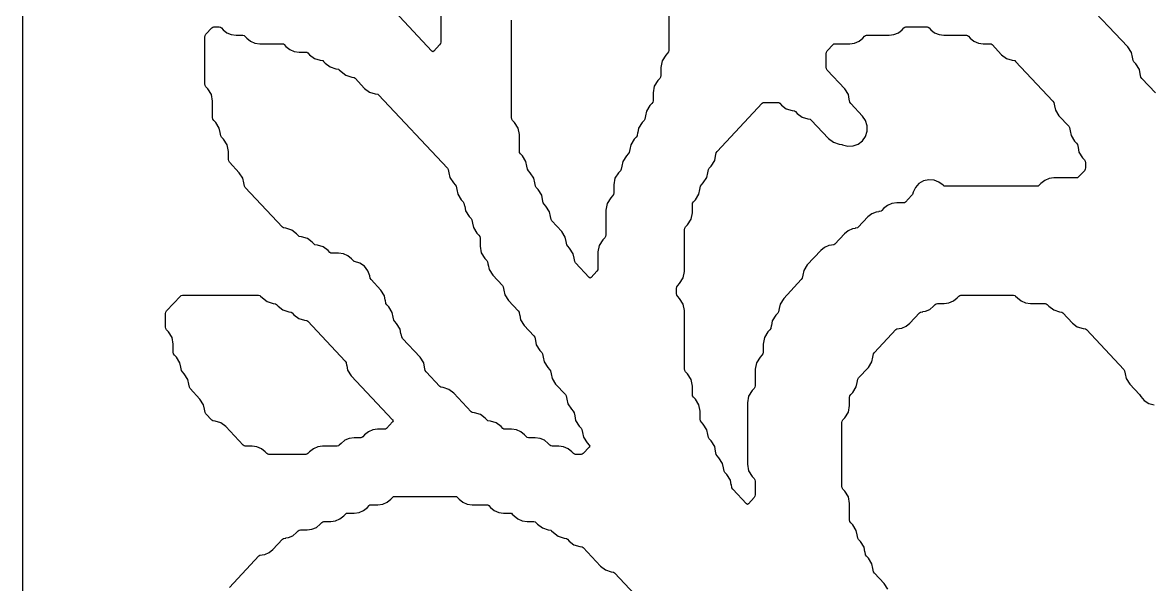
# Model space of a CAD drawing. Header units: millimetres. Extents: x 0 to 63, y 0 to 126.
# Drawn here: x 0 to 31.63, y 63 to 78.74 of the extents above; entities that cross this region are included whole.
import ezdxf

# ---------------------------------------------------------------- set-up
doc = ezdxf.new("R2010")
doc.units = ezdxf.units.MM
doc.layers.add('CUT', color=1, linetype='Continuous')

msp = doc.modelspace()

# ---------------------------------------------------------------- linework, layer by layer
at = {"layer": 'CUT'}
for points in [[(50.134, 3), (63.2679, 3), (63.2679, 123), (50.134, 123), (50.134, 126), (42.134, 126), (42.134, 123), (21.134, 123), (21.134, 126), (13.134, 126), (13.134, 123), (0, 123), (0, 3), (13.134, 3), (13.134, 0), (21.134, 0), (21.134, 3), (42.134, 3), (42.134, 0), (50.134, 0)], [(5.9781, 78.3795), (6.1678, 78.3795), (6.2, 78.375), (6.2252, 78.3546), (6.274, 78.3026), (6.3795, 78.2171), (6.5041, 78.1631), (6.6387, 78.1447), (7.2688, 78.1447), (7.301, 78.1402), (7.3262, 78.1198), (7.3749, 78.0678), (7.4804, 77.9823), (7.6051, 77.9283), (7.7396, 77.9099), (7.9293, 77.9099), (7.9615, 77.9054), (7.9868, 77.885), (8.0355, 77.833), (8.1715, 77.7304), (8.334, 77.6794), (8.4023, 77.6703), (8.4272, 77.6502), (8.4759, 77.5982), (8.6119, 77.4956), (8.7744, 77.4446), (8.8427, 77.4355), (8.8675, 77.4154), (8.9162, 77.3634), (9.0522, 77.2608), (9.2148, 77.2098), (9.283, 77.2007), (9.3079, 77.1806), (9.5768, 76.8938), (9.7128, 76.7912), (9.8754, 76.7402), (9.9436, 76.7311), (9.9685, 76.711), (11.8946, 74.6571), (11.9185, 74.6193), (11.9357, 74.529), (11.9376, 74.5294), (11.9619, 74.4017), (12.0622, 74.2436), (12.1148, 74.1875), (12.1387, 74.1497), (12.1559, 74.0594), (12.1578, 74.0598), (12.1821, 73.9321), (12.2824, 73.774), (12.335, 73.7179), (12.3589, 73.6801), (12.3761, 73.5898), (12.378, 73.5902), (12.4023, 73.4625), (12.5025, 73.3044), (12.5551, 73.2483), (12.5791, 73.2105), (12.5963, 73.1202), (12.5982, 73.1206), (12.6225, 72.9929), (12.7227, 72.8348), (12.7753, 72.7787), (12.7993, 72.7409), (12.8076, 72.697), (12.8076, 72.4724), (12.8427, 72.2885), (12.9429, 72.1304), (12.9955, 72.0743), (13.0195, 72.0365), (13.0367, 71.9462), (13.0385, 71.9466), (13.0629, 71.8189), (13.1631, 71.6608), (13.4359, 71.3699), (13.4598, 71.3321), (13.4771, 71.2418), (13.4789, 71.2422), (13.5033, 71.1145), (13.6035, 70.9564), (13.8763, 70.6655), (13.9002, 70.6277), (13.9174, 70.5374), (13.9193, 70.5378), (13.9436, 70.4101), (14.0439, 70.252), (14.3167, 69.9611), (14.3406, 69.9233), (14.3578, 69.833), (14.3597, 69.8334), (14.384, 69.7057), (14.4843, 69.5476), (14.5369, 69.4915), (14.5608, 69.4537), (14.578, 69.3634), (14.5799, 69.3638), (14.6042, 69.2361), (14.7045, 69.078), (14.7571, 69.0219), (14.781, 68.9841), (14.7982, 68.8938), (14.8001, 68.8942), (14.8244, 68.7665), (14.9246, 68.6084), (15.1974, 68.3175), (15.2214, 68.2797), (15.2386, 68.1894), (15.2405, 68.1898), (15.2648, 68.0621), (15.365, 67.904), (15.4176, 67.8479), (15.4416, 67.8101), (15.4588, 67.7198), (15.4606, 67.7202), (15.485, 67.5925), (15.5852, 67.4344), (15.6378, 67.3783), (15.6618, 67.3405), (15.679, 67.2502), (15.6808, 67.2506), (15.7052, 67.1229), (15.8054, 66.9648), (15.8645, 66.9017), (15.8834, 66.8742), (15.8645, 66.8467), (15.6935, 66.6643), (15.6682, 66.6438), (15.636, 66.6394), (15.484, 66.6394), (15.4518, 66.6438), (15.4266, 66.6643), (15.3779, 66.7162), (15.2724, 66.8018), (15.1477, 66.8558), (15.0132, 66.8742), (14.8235, 66.8742), (14.7913, 66.8786), (14.766, 66.8991), (14.7173, 66.951), (14.6118, 67.0366), (14.4872, 67.0906), (14.3526, 67.109), (14.1629, 67.109), (14.1307, 67.1134), (14.1055, 67.1339), (14.0567, 67.1858), (13.9512, 67.2714), (13.8266, 67.3254), (13.692, 67.3438), (13.5023, 67.3438), (13.4701, 67.3482), (13.4449, 67.3687), (13.3962, 67.4206), (13.2602, 67.5232), (13.0976, 67.5742), (13.0294, 67.5833), (13.0045, 67.6035), (12.9558, 67.6554), (12.8198, 67.758), (12.6572, 67.809), (12.589, 67.8181), (12.5641, 67.8383), (12.075, 68.3598), (11.939, 68.4624), (11.7765, 68.5134), (11.7082, 68.5225), (11.6833, 68.5427), (11.2986, 68.953), (11.2747, 68.9907), (11.2575, 69.081), (11.2556, 69.0807), (11.2313, 69.2084), (11.131, 69.3665), (10.638, 69.8922), (10.6141, 69.9299), (10.5969, 70.0202), (10.595, 70.0199), (10.5707, 70.1476), (10.4704, 70.3057), (10.4178, 70.3618), (10.3939, 70.3995), (10.3767, 70.4898), (10.3748, 70.4895), (10.3505, 70.6172), (10.2503, 70.7753), (10.1977, 70.8314), (10.1737, 70.8691), (10.1565, 70.9594), (10.1546, 70.9591), (10.1303, 71.0868), (10.0301, 71.2449), (9.7573, 71.5358), (9.7333, 71.5735), (9.7205, 71.641), (9.6681, 71.7871), (9.5735, 71.91), (9.4458, 71.9981), (9.2972, 72.0428), (9.2865, 72.0442), (9.2612, 72.0647), (9.2125, 72.1167), (9.107, 72.2022), (8.9824, 72.2562), (8.8478, 72.2746), (8.6581, 72.2746), (8.6259, 72.279), (8.6007, 72.2995), (8.552, 72.3515), (8.416, 72.4541), (8.2534, 72.505), (8.1852, 72.5141), (8.1603, 72.5343), (8.1116, 72.5863), (7.9756, 72.6889), (7.813, 72.7398), (7.7448, 72.7489), (7.7199, 72.7691), (7.6712, 72.8211), (7.5352, 72.9237), (7.3727, 72.9746), (7.3044, 72.9837), (7.2795, 73.0039), (6.2342, 74.1186), (6.2103, 74.1563), (6.1931, 74.2466), (6.1912, 74.2463), (6.1669, 74.374), (6.0666, 74.5321), (5.7938, 74.823), (5.7699, 74.8608), (5.7615, 74.9047), (5.7615, 75.1293), (5.7265, 75.3132), (5.6262, 75.4713), (5.5736, 75.5274), (5.5497, 75.5652), (5.5325, 75.6555), (5.5306, 75.6551), (5.5063, 75.7828), (5.4061, 75.9409), (5.3534, 75.997), (5.3295, 76.0348), (5.3211, 76.0787), (5.3211, 76.5381), (5.2861, 76.722), (5.1859, 76.8801), (5.1333, 76.9362), (5.1093, 76.974), (5.101, 77.0179), (5.101, 78.3322), (5.1093, 78.3761), (5.1333, 78.4139), (5.2978, 78.5894), (5.3231, 78.6098), (5.3553, 78.6143), (5.5072, 78.6143), (5.5394, 78.6098), (5.5647, 78.5894), (5.6134, 78.5374), (5.7189, 78.4519), (5.8435, 78.3979)], [(19.2015, 74.6193), (19.2255, 74.6571), (19.2781, 74.7132), (19.3783, 74.8713), (19.4027, 74.999), (19.4045, 74.9986), (19.4217, 75.0889), (19.4457, 75.1267), (20.7112, 76.4762), (20.7364, 76.4966), (20.7686, 76.501), (21.1408, 76.501), (21.173, 76.4966), (21.1982, 76.4762), (21.2469, 76.4242), (21.3829, 76.3216), (21.5455, 76.2706), (21.6137, 76.2615), (21.6386, 76.2414), (21.6873, 76.1894), (21.8233, 76.0868), (21.9859, 76.0358), (22.0541, 76.0267), (22.079, 76.0066), (22.5681, 75.485), (22.7041, 75.3824), (22.8666, 75.3314), (22.936, 75.3222), (22.9557, 75.3137), (23.102, 75.2752), (23.253, 75.2823), (23.3951, 75.3342), (23.5151, 75.4262), (23.6021, 75.5499), (23.6482, 75.694), (23.6491, 75.8452), (23.6047, 75.9898), (23.5191, 76.1145), (23.1889, 76.4666), (23.165, 76.5044), (23.1478, 76.5947), (23.1459, 76.5943), (23.1216, 76.722), (23.0213, 76.8801), (22.5283, 77.4058), (22.5044, 77.4436), (22.496, 77.4875), (22.496, 77.8626), (22.5044, 77.9065), (22.5283, 77.9443), (22.6929, 78.1198), (22.7182, 78.1402), (22.7504, 78.1447), (23.1602, 78.1447), (23.2948, 78.1631), (23.4194, 78.2171), (23.525, 78.3026), (23.5737, 78.3546), (23.5989, 78.375), (23.6311, 78.3795), (24.2612, 78.3795), (24.3958, 78.3979), (24.5204, 78.4519), (24.6259, 78.5374), (24.6746, 78.5894), (24.6999, 78.6098), (24.7321, 78.6143), (25.3244, 78.6143), (25.3566, 78.6098), (25.3819, 78.5894), (25.4306, 78.5374), (25.5361, 78.4519), (25.6607, 78.3979), (25.7953, 78.3795), (26.4254, 78.3795), (26.4576, 78.375), (26.4828, 78.3546), (26.5315, 78.3026), (26.637, 78.2171), (26.7617, 78.1631), (26.8962, 78.1447), (27.0859, 78.1447), (27.1181, 78.1402), (27.1434, 78.1198), (27.4123, 77.833), (27.5483, 77.7304), (27.7108, 77.6794), (27.7791, 77.6703), (27.804, 77.6502), (28.8493, 76.5355), (28.8732, 76.4977), (28.8904, 76.4074), (28.8923, 76.4078), (28.9166, 76.2801), (29.0169, 76.122), (29.2897, 75.8311), (29.3136, 75.7933), (29.3308, 75.703), (29.3327, 75.7034), (29.357, 75.5757), (29.4573, 75.4176), (29.5099, 75.3615), (29.5338, 75.3237), (29.551, 75.2334), (29.5529, 75.2338), (29.5772, 75.1061), (29.6774, 74.948), (29.73, 74.8919), (29.754, 74.8541), (29.7624, 74.8102), (29.7624, 74.6699), (29.754, 74.626), (29.73, 74.5882), (29.5655, 74.4127), (29.5402, 74.3923), (29.508, 74.3878), (28.878, 74.3878), (28.7434, 74.3694), (28.6188, 74.3154), (28.5132, 74.2299), (28.4645, 74.1779), (28.4393, 74.1575), (28.4071, 74.153), (25.833, 74.153), (25.8008, 74.1575), (25.7756, 74.1779), (25.7751, 74.1784), (25.6585, 74.2705), (25.5201, 74.3242), (25.372, 74.3349), (25.2272, 74.3017), (25.0986, 74.2273), (24.9976, 74.1185), (24.9329, 73.9848), (24.913, 73.9207), (24.8923, 73.8907), (24.7213, 73.7083), (24.696, 73.6879), (24.6638, 73.6834), (24.4741, 73.6834), (24.3396, 73.665), (24.2149, 73.611), (24.1094, 73.5255), (24.0607, 73.4735), (24.0355, 73.4531), (23.9695, 73.444), (23.97, 73.4399), (23.8992, 73.4302), (23.7746, 73.3762), (23.669, 73.2907), (23.4001, 73.0039), (23.3749, 72.9835), (23.3089, 72.9744), (23.3095, 72.9703), (23.2386, 72.9606), (23.114, 72.9066), (23.0085, 72.8211), (22.7396, 72.5343), (22.7143, 72.5138), (22.6483, 72.5048), (22.6489, 72.5007), (22.578, 72.491), (22.4534, 72.437), (22.3479, 72.3515), (21.9708, 71.9493), (21.8705, 71.7912), (21.8462, 71.6635), (21.8443, 71.6638), (21.8271, 71.5735), (21.8032, 71.5358), (21.3102, 71.0101), (21.2099, 70.852), (21.1856, 70.7243), (21.1837, 70.7246), (21.1665, 70.6343), (21.1426, 70.5966), (21.09, 70.5405), (20.9898, 70.3824), (20.9654, 70.2547), (20.9635, 70.255), (20.9463, 70.1647), (20.9224, 70.127), (20.8698, 70.0709), (20.7696, 69.9128), (20.7345, 69.7289), (20.7345, 69.5042), (20.7261, 69.4603), (20.7022, 69.4226), (20.6496, 69.3665), (20.5494, 69.2084), (20.5143, 69.0245), (20.5143, 68.565), (20.506, 68.5211), (20.482, 68.4834), (20.4294, 68.4273), (20.3292, 68.2692), (20.2941, 68.0853), (20.2941, 66.3676), (20.3292, 66.1837), (20.4294, 66.0256), (20.482, 65.9695), (20.506, 65.9317), (20.5143, 65.8878), (20.5143, 65.5126), (20.506, 65.4687), (20.482, 65.431), (20.3222, 65.2605), (20.2941, 65.239), (20.2661, 65.2605), (19.8861, 65.6658), (19.8621, 65.7035), (19.8449, 65.7938), (19.843, 65.7935), (19.8187, 65.9211), (19.7185, 66.0793), (19.6659, 66.1354), (19.6419, 66.1731), (19.6247, 66.2634), (19.6228, 66.2631), (19.5985, 66.3907), (19.4983, 66.5489), (19.4457, 66.605), (19.4217, 66.6427), (19.4045, 66.733), (19.4027, 66.7327), (19.3783, 66.8604), (19.2781, 67.0185), (19.2255, 67.0746), (19.2015, 67.1123), (19.1843, 67.2026), (19.1825, 67.2023), (19.1581, 67.33), (19.0579, 67.4881), (19.0053, 67.5442), (18.9814, 67.5819), (18.973, 67.6258), (18.973, 67.8505), (18.9379, 68.0344), (18.8377, 68.1925), (18.7851, 68.2486), (18.7612, 68.2863), (18.7528, 68.3302), (18.7528, 68.5549), (18.7178, 68.7388), (18.6175, 68.8969), (18.5649, 68.953), (18.541, 68.9907), (18.5326, 69.0346), (18.5326, 70.6681), (18.4976, 70.852), (18.3973, 71.0101), (18.3447, 71.0662), (18.3208, 71.1039), (18.3124, 71.1478), (18.3124, 71.2882), (18.3208, 71.3321), (18.3447, 71.3699), (18.3973, 71.426), (18.4976, 71.5841), (18.5326, 71.768), (18.5326, 72.9318), (18.541, 72.9757), (18.5649, 73.0135), (18.6175, 73.0696), (18.7178, 73.2277), (18.7528, 73.4116), (18.7528, 73.6362), (18.7612, 73.6801), (18.7851, 73.7179), (18.8377, 73.774), (18.9379, 73.9321), (18.9623, 74.0598), (18.9641, 74.0594), (18.9814, 74.1497), (19.0053, 74.1875), (19.0579, 74.2436), (19.1581, 74.4017), (19.1825, 74.5294), (19.1843, 74.529)], [(4.0323, 70.6655), (4.417, 71.0757), (4.4423, 71.0962), (4.4745, 71.1006), (6.6082, 71.1006), (6.6404, 71.0962), (6.6656, 71.0757), (6.7143, 71.0238), (6.8503, 70.9212), (7.0129, 70.8702), (7.0811, 70.8611), (7.106, 70.8409), (7.1547, 70.789), (7.2907, 70.6864), (7.4533, 70.6354), (7.5215, 70.6263), (7.5464, 70.6061), (7.5951, 70.5542), (7.7311, 70.4516), (7.8937, 70.4006), (7.9619, 70.3915), (7.9868, 70.3713), (9.0321, 69.2567), (9.056, 69.2189), (9.0732, 69.1286), (9.0751, 69.129), (9.0994, 69.0013), (9.1997, 68.8432), (10.3597, 67.6061), (10.3787, 67.5786), (10.3597, 67.5511), (10.1887, 67.3687), (10.1634, 67.3482), (10.1312, 67.3438), (9.9415, 67.3438), (9.807, 67.3254), (9.6823, 67.2714), (9.5768, 67.1858), (9.5281, 67.1339), (9.5029, 67.1134), (9.4707, 67.109), (9.281, 67.109), (9.1464, 67.0906), (9.0218, 67.0366), (8.9162, 66.951), (8.8675, 66.8991), (8.8423, 66.8786), (8.8101, 66.8742), (8.4002, 66.8742), (8.2656, 66.8558), (8.141, 66.8018), (8.0355, 66.7162), (7.9868, 66.6643), (7.9615, 66.6438), (7.9293, 66.6394), (6.8966, 66.6394), (6.8644, 66.6438), (6.8391, 66.6643), (6.7904, 66.7162), (6.6849, 66.8018), (6.5603, 66.8558), (6.4257, 66.8742), (6.236, 66.8742), (6.2038, 66.8786), (6.1786, 66.8991), (5.6895, 67.4206), (5.5535, 67.5232), (5.3909, 67.5742), (5.3227, 67.5833), (5.2978, 67.6035), (5.1333, 67.779), (5.1093, 67.8167), (5.0921, 67.907), (5.0902, 67.9067), (5.0659, 68.0344), (4.9657, 68.1925), (4.6929, 68.4834), (4.6689, 68.5211), (4.6517, 68.6114), (4.6499, 68.6111), (4.6255, 68.7388), (4.5253, 68.8969), (4.4727, 68.953), (4.4488, 68.9907), (4.4315, 69.081), (4.4297, 69.0807), (4.4053, 69.2084), (4.3051, 69.3665), (4.2525, 69.4226), (4.2286, 69.4603), (4.2202, 69.5042), (4.2202, 69.7289), (4.1851, 69.9128), (4.0849, 70.0709), (4.0323, 70.127), (4.0084, 70.1647), (4, 70.2086), (4, 70.5838), (4.0084, 70.6277)]]:
    msp.add_lwpolyline(points, close=True, dxfattribs=at)
for points in [[(18.0922, 80.915), (18.0922, 77.9571), (18.0839, 77.9132), (18.0599, 77.8754), (18.0073, 77.8193), (17.9071, 77.6612), (17.872, 77.4773), (17.872, 77.2527), (17.8637, 77.2088), (17.8397, 77.171), (17.7871, 77.1149), (17.6869, 76.9568), (17.6518, 76.7729), (17.6518, 76.5483), (17.6435, 76.5044), (17.6195, 76.4666), (17.5669, 76.4105), (17.4667, 76.2524), (17.4424, 76.1247), (17.4405, 76.1251), (17.4233, 76.0348), (17.3994, 75.997), (17.3467, 75.9409), (17.2465, 75.7828), (17.2222, 75.6551), (17.2203, 75.6555), (17.2031, 75.5652), (17.1792, 75.5274), (17.1266, 75.4713), (17.0263, 75.3132), (17.002, 75.1855), (17.0001, 75.1858), (16.9829, 75.0956), (16.959, 75.0578), (16.9064, 75.0017), (16.8061, 74.8436), (16.7818, 74.7159), (16.7799, 74.7162), (16.7627, 74.626), (16.7388, 74.5882), (16.6862, 74.5321), (16.5859, 74.374), (16.5509, 74.1901), (16.5509, 73.9655), (16.5425, 73.9215), (16.5186, 73.8838), (16.466, 73.8277), (16.3657, 73.6696), (16.3307, 73.4857), (16.3307, 72.7915), (16.3223, 72.7475), (16.2984, 72.7098), (16.2458, 72.6537), (16.1456, 72.4956), (16.1105, 72.3117), (16.1105, 71.8523), (16.1021, 71.8083), (16.0782, 71.7706), (15.9183, 71.6001), (15.8903, 71.5786), (15.8623, 71.6001), (15.4822, 72.0054), (15.4583, 72.0431), (15.4411, 72.1334), (15.4392, 72.1331), (15.4149, 72.2608), (15.3147, 72.4189), (15.262, 72.475), (15.2381, 72.5127), (15.2209, 72.603), (15.219, 72.6027), (15.1947, 72.7304), (15.0945, 72.8885), (14.8217, 73.1794), (14.7977, 73.2171), (14.7805, 73.3074), (14.7786, 73.3071), (14.7543, 73.4348), (14.6541, 73.5929), (14.6015, 73.649), (14.5775, 73.6867), (14.5603, 73.777), (14.5585, 73.7767), (14.5341, 73.9044), (14.4339, 74.0625), (14.3813, 74.1186), (14.3573, 74.1563), (14.3401, 74.2466), (14.3383, 74.2463), (14.3139, 74.374), (14.2137, 74.5321), (14.1611, 74.5882), (14.1372, 74.626), (14.1199, 74.7162), (14.1181, 74.7159), (14.0937, 74.8436), (13.9935, 75.0017), (13.9409, 75.0578), (13.917, 75.0956), (13.9086, 75.1395), (13.9086, 75.5989), (13.8735, 75.7828), (13.7733, 75.9409), (13.7207, 75.997), (13.6968, 76.0348), (13.6884, 76.0787), (13.6884, 78.8018)], [(11.7067, 79.1209), (11.7067, 78.1919), (11.6983, 78.148), (11.6744, 78.1102), (11.5145, 77.9397), (11.4865, 77.9183), (11.4585, 77.9397), (10.4178, 79.0494)], [(31.716, 76.7657), (31.336, 77.171), (31.3121, 77.2088), (31.2948, 77.2991), (31.293, 77.2987), (31.2686, 77.4264), (31.1684, 77.5845), (31.1158, 77.6406), (31.0919, 77.6784), (31.0747, 77.7687), (31.0728, 77.7683), (31.0484, 77.896), (30.9482, 78.0541), (29.6903, 79.3955)], [(24.2225, 62.8687), (24.1223, 63.0269), (23.8495, 63.3178), (23.8256, 63.3555), (23.8084, 63.4458), (23.8065, 63.4455), (23.7821, 63.5731), (23.6819, 63.7313), (23.6293, 63.7874), (23.6054, 63.8251), (23.5882, 63.9154), (23.5863, 63.9151), (23.562, 64.0427), (23.4617, 64.2009), (23.4091, 64.257), (23.3852, 64.2947), (23.368, 64.385), (23.3661, 64.3847), (23.3418, 64.5123), (23.2415, 64.6705), (23.1889, 64.7266), (23.165, 64.7643), (23.1566, 64.8082), (23.1566, 65.2676), (23.1216, 65.4515), (23.0213, 65.6097), (22.9687, 65.6658), (22.9448, 65.7035), (22.9364, 65.7474), (22.9364, 67.5314), (22.9448, 67.5753), (22.9687, 67.6131), (23.0213, 67.6692), (23.1216, 67.8273), (23.1566, 68.0112), (23.1566, 68.2358), (23.165, 68.2797), (23.1889, 68.3175), (23.2415, 68.3736), (23.3418, 68.5317), (23.3661, 68.6594), (23.368, 68.659), (23.3852, 68.7493), (23.4091, 68.7871), (23.6819, 69.078), (23.7821, 69.2361), (23.8065, 69.3638), (23.8084, 69.3634), (23.8256, 69.4537), (23.8495, 69.4915), (24.4544, 70.1365), (24.4797, 70.157), (24.5457, 70.1661), (24.5451, 70.1702), (24.616, 70.1799), (24.7406, 70.2339), (24.8461, 70.3194), (25.115, 70.6061), (25.1403, 70.6266), (25.2063, 70.6357), (25.2057, 70.6398), (25.2765, 70.6495), (25.4012, 70.7035), (25.5067, 70.789), (25.5554, 70.8409), (25.5806, 70.8614), (25.6128, 70.8658), (25.8025, 70.8658), (25.9371, 70.8843), (26.0617, 70.9383), (26.1672, 71.0238), (26.216, 71.0757), (26.2412, 71.0962), (26.2734, 71.1006), (27.7465, 71.1006), (27.7787, 71.0962), (27.804, 71.0757), (27.8527, 71.0238), (27.9582, 70.9383), (28.0828, 70.8843), (28.2174, 70.8658), (28.6273, 70.8658), (28.6595, 70.8614), (28.6847, 70.8409), (28.7334, 70.789), (28.8694, 70.6864), (29.032, 70.6354), (29.1002, 70.6263), (29.1251, 70.6061), (29.394, 70.3194), (29.53, 70.2168), (29.6926, 70.1658), (29.7608, 70.1567), (29.7857, 70.1365), (30.831, 69.0219), (30.8549, 68.9841), (30.8721, 68.8938), (30.874, 68.8942), (30.8984, 68.7665), (30.9986, 68.6084), (31.2714, 68.3175), (31.3071, 68.2611), (31.4066, 68.147), (31.5356, 68.0678), (31.6824, 68.031)], [(5.7938, 62.917), (6.619, 63.7969), (6.6442, 63.8174), (6.7102, 63.8264), (6.7096, 63.8305), (6.7805, 63.8403), (6.9051, 63.8942), (7.0106, 63.9798), (7.2795, 64.2665), (7.3048, 64.287), (7.3708, 64.296), (7.3702, 64.3001), (7.4411, 64.3099), (7.5657, 64.3638), (7.6712, 64.4494), (7.7199, 64.5013), (7.7452, 64.5218), (7.7774, 64.5262), (7.9671, 64.5262), (8.1016, 64.5447), (8.2263, 64.5986), (8.3318, 64.6842), (8.3805, 64.7361), (8.4057, 64.7566), (8.4379, 64.761), (8.6276, 64.761), (8.7622, 64.7795), (8.8868, 64.8334), (8.9923, 64.919), (9.0411, 64.9709), (9.0663, 64.9914), (9.0985, 64.9958), (9.2882, 64.9958), (9.4228, 65.0143), (9.5474, 65.0682), (9.6529, 65.1538), (9.7016, 65.2057), (9.7269, 65.2262), (9.7591, 65.2306), (9.9488, 65.2306), (10.0833, 65.2491), (10.208, 65.303), (10.3135, 65.3886), (10.3622, 65.4405), (10.3875, 65.461), (10.4197, 65.4654), (12.113, 65.4654), (12.1452, 65.461), (12.1704, 65.4405), (12.2191, 65.3886), (12.3246, 65.303), (12.4493, 65.2491), (12.5838, 65.2306), (12.9937, 65.2306), (13.0259, 65.2262), (13.0512, 65.2057), (13.0999, 65.1538), (13.2054, 65.0682), (13.33, 65.0143), (13.4646, 64.9958), (13.6543, 64.9958), (13.6865, 64.9914), (13.7117, 64.9709), (13.7605, 64.919), (13.866, 64.8334), (13.9906, 64.7795), (14.1252, 64.761), (14.3149, 64.761), (14.3471, 64.7566), (14.3723, 64.7361), (14.421, 64.6842), (14.557, 64.5816), (14.7196, 64.5306), (14.7878, 64.5215), (14.8127, 64.5013), (14.8614, 64.4494), (14.9974, 64.3468), (15.16, 64.2958), (15.2282, 64.2867), (15.2531, 64.2665), (15.3018, 64.2146), (15.4378, 64.112), (15.6003, 64.061), (15.6686, 64.0519), (15.6935, 64.0317), (16.1826, 63.5102), (16.3186, 63.4076), (16.4811, 63.3566), (16.5493, 63.3475), (16.5742, 63.3273), (17.2835, 62.571)]]:
    msp.add_lwpolyline(points, dxfattribs=at)

doc.saveas('drawing.dxf')
